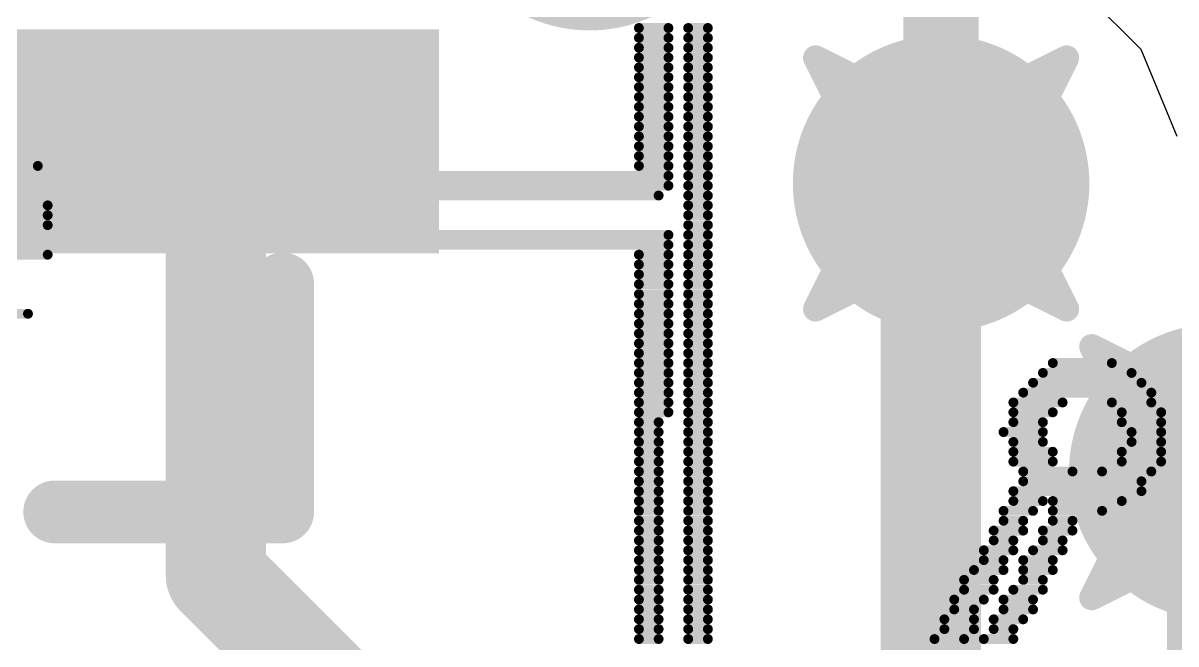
# Model space of a CAD drawing. Header units: inches. Extents: x -8 to 384, y -12 to 64.
# Drawn here: x 12.392 to 14.725, y 3.285 to 4.541 of the extents above; entities that cross this region are included whole.
import ezdxf

# ---------------------------------------------------------------- set-up
doc = ezdxf.new("R2010")
doc.units = ezdxf.units.IN
for name, color, linetype in [('Board_outline', 216, 'Continuous'), ('Bottom Layer', 5, 'Continuous'), ('Bottom Overlay', 54, 'Continuous'), ('Drill Drawing', 1, 'Continuous'), ('Top Layer', 1, 'Continuous'), ('Top Overlay', 2, 'Continuous'), ('Top Paste', 8, 'Continuous'), ('Top Solder', 216, 'Continuous'), ('Via Holes', 16, 'Continuous')]:
    doc.layers.add(name, color=color, linetype=linetype)

# ---------------------------------------------------------------- blocks, each defined once
blk = doc.blocks.new('QFN64_45')
at = {"layer": 'Top Layer'}
blk.add_hatch(color=1, dxfattribs=at).paths.add_polyline_path([(4.05, -3.625), (4.75, -3.625), (4.75, -3.875), (4.05, -3.875)])
at = {"layer": 'Top Paste'}
blk.add_hatch(color=8, dxfattribs=at).paths.add_polyline_path([(4.05, -3.625), (4.75, -3.625), (4.75, -3.875), (4.05, -3.875)])
at = {"layer": 'Top Solder'}
blk.add_hatch(color=216, dxfattribs=at).paths.add_polyline_path([(3.9484, -3.5234), (4.8516, -3.5234), (4.8516, -3.9766), (3.9484, -3.9766)])
at = {"layer": 'Top Overlay', "const_width": 0.127}
for points in [[(4.535, -4.5), (4.535, -4.0386)], [(4.0736, -4.5), (4.535, -4.5)]]:
    blk.add_lwpolyline(points, dxfattribs=at)
at = {"layer": 'Top Overlay', "const_width": 0.0635}
for points in [[(4.5033, -4.0386, 1), (4.5668, -4.0386, 1)], [(4.0419, -4.5, 1), (4.1054, -4.5, 1)], [(4.5033, -4.5, 1), (4.5668, -4.5, 1)], [(4.5033, -4.5, 1), (4.5668, -4.5, 1)]]:
    blk.add_lwpolyline(points, format="xyb", close=True, dxfattribs=at)

msp = doc.modelspace()

# ---------------------------------------------------------------- hatches: boundary and pattern name
at = {"layer": 'Bottom Layer'}
h = msp.add_hatch(color=5, dxfattribs=at)
edge = h.paths.add_edge_path()
edge.add_arc((13.5382, 4.826), 0.3, 0, 360)
h = msp.add_hatch(color=5, dxfattribs=at)
edge = h.paths.add_edge_path()
edge.add_arc((14.2494, 4.2164), 0.3, 0, 360)
h = msp.add_hatch(color=5, dxfattribs=at)
edge = h.paths.add_edge_path()
edge.add_arc((14.8082, 3.6322), 0.3, 0, 360)
at = {"layer": 'Top Layer'}
h = msp.add_hatch(color=1, dxfattribs=at)
edge = h.paths.add_edge_path()
edge.add_arc((13.5382, 4.826), 0.3, 0, 360)
h = msp.add_hatch(color=1, dxfattribs=at)
edge = h.paths.add_edge_path()
edge.add_arc((14.2494, 4.2164), 0.3, 0, 360)
h = msp.add_hatch(color=1, dxfattribs=at)
edge = h.paths.add_edge_path()
edge.add_arc((14.8082, 3.6322), 0.3, 0, 360)
at = {"layer": 'Via Holes'}
h = msp.add_hatch(color=7, dxfattribs=at)
edge = h.paths.add_edge_path()
edge.add_arc((14.2494, 4.2164), 0.15, 0, 360)
h = msp.add_hatch(color=7, dxfattribs=at)
edge = h.paths.add_edge_path()
edge.add_arc((14.8082, 3.6322), 0.15, 0, 360)

# ---------------------------------------------------------------- linework, layer by layer
at = {"layer": 'Board_outline', "const_width": 0.254}
msp.add_lwpolyline([(37.5368, 13.3604, 1), (-7.4632, 13.3604, 1)], format="xyb", close=True, dxfattribs=at)
at = {"layer": 'Bottom Layer', "const_width": 0.1524}
msp.add_lwpolyline([(14.2494, 4.2164), (14.2494, 4.8808)], dxfattribs=at)
at = {"layer": 'Bottom Layer', "const_width": 0.0762}
msp.add_lwpolyline([(14.2113, 4.2164, 1), (14.2875, 4.2164, 1)], format="xyb", close=True, dxfattribs=at)
at = {"layer": 'Bottom Overlay', "const_width": 0.0199}
for points in [[(13.6379, 4.5309), (13.6977, 4.5309)], [(13.7376, 4.5309), (13.7775, 4.5309)], [(13.6379, 4.511), (13.6977, 4.511)], [(13.7376, 4.511), (13.7775, 4.511)], [(13.6379, 4.491), (13.6977, 4.491)], [(13.6379, 4.4711), (13.6977, 4.4711)], [(13.7376, 4.491), (13.7775, 4.491)], [(13.7376, 4.4711), (13.7775, 4.4711)], [(13.6379, 4.4512), (13.6977, 4.4512)], [(13.7376, 4.4512), (13.7775, 4.4512)], [(13.6379, 4.4312), (13.6977, 4.4312)], [(13.7376, 4.4312), (13.7775, 4.4312)], [(13.6379, 4.4113), (13.6977, 4.4113)], [(13.7376, 4.4113), (13.7775, 4.4113)], [(13.6379, 4.3913), (13.6977, 4.3913)], [(13.7376, 4.3913), (13.7775, 4.3913)], [(13.6379, 4.3714), (13.6977, 4.3714)], [(13.7376, 4.3714), (13.7775, 4.3714)], [(13.6379, 4.3515), (13.6977, 4.3515)], [(13.6379, 4.3315), (13.6977, 4.3315)], [(13.7376, 4.3515), (13.7775, 4.3515)], [(13.7376, 4.3315), (13.7775, 4.3315)], [(13.6379, 4.3116), (13.6977, 4.3116)], [(13.7376, 4.3116), (13.7775, 4.3116)], [(13.6379, 4.2916), (13.6977, 4.2916)], [(13.7376, 4.2916), (13.7775, 4.2916)], [(13.6379, 4.2717), (13.6977, 4.2717)], [(13.7376, 4.2717), (13.7775, 4.2717)], [(12.3817, 4.2518), (12.4215, 4.2518)], [(13.6379, 4.2518), (13.6977, 4.2518)], [(13.7376, 4.2518), (13.7775, 4.2518)], [(12.3418, 4.2318), (13.6977, 4.2318)], [(13.7376, 4.2318), (13.7775, 4.2318)], [(12.3418, 4.2119), (13.6977, 4.2119)], [(12.3418, 4.1919), (13.6778, 4.1919)], [(13.7376, 4.2119), (13.7775, 4.2119)], [(13.7376, 4.1919), (13.7775, 4.1919)], [(12.3418, 4.172), (12.4415, 4.172)], [(13.7376, 4.172), (13.7775, 4.172)], [(12.3617, 4.1521), (12.4415, 4.1521)], [(13.7376, 4.1521), (13.7775, 4.1521)], [(12.3617, 4.1321), (12.4415, 4.1321)], [(13.7376, 4.1321), (13.7775, 4.1321)], [(12.3418, 4.1122), (13.6977, 4.1122)], [(13.7376, 4.1122), (13.7775, 4.1122)], [(12.3418, 4.0922), (13.6977, 4.0922)], [(13.7376, 4.0922), (13.7775, 4.0922)], [(12.3617, 4.0723), (12.4415, 4.0723)], [(13.6379, 4.0723), (13.6977, 4.0723)], [(13.6379, 4.0524), (13.6977, 4.0524)], [(13.7376, 4.0723), (13.7775, 4.0723)], [(13.7376, 4.0524), (13.7775, 4.0524)], [(13.6379, 4.0324), (13.6977, 4.0324)], [(13.7376, 4.0324), (13.7775, 4.0324)], [(13.6379, 4.0125), (13.6977, 4.0125)], [(13.7376, 4.0125), (13.7775, 4.0125)], [(13.6379, 3.9925), (13.6977, 3.9925)], [(13.7376, 3.9925), (13.7775, 3.9925)], [(13.6379, 3.9726), (13.6977, 3.9726)], [(13.7376, 3.9726), (13.7775, 3.9726)], [(12.282, 3.9527), (12.4016, 3.9527)], [(13.6379, 3.9527), (13.6977, 3.9527)], [(13.7376, 3.9527), (13.7775, 3.9527)], [(13.6379, 3.9327), (13.6977, 3.9327)], [(13.6379, 3.9128), (13.6977, 3.9128)], [(13.7376, 3.9327), (13.7775, 3.9327)], [(13.7376, 3.9128), (13.7775, 3.9128)], [(13.6379, 3.8928), (13.6977, 3.8928)], [(13.7376, 3.8928), (13.7775, 3.8928)], [(13.6379, 3.8729), (13.6977, 3.8729)], [(13.7376, 3.8729), (13.7775, 3.8729)], [(13.6379, 3.853), (13.6977, 3.853)], [(13.7376, 3.853), (13.7775, 3.853)], [(14.4754, 3.853), (14.595, 3.853)], [(13.6379, 3.833), (13.6977, 3.833)], [(13.7376, 3.833), (13.7775, 3.833)], [(14.4554, 3.833), (14.6349, 3.833)], [(13.6379, 3.8131), (13.6977, 3.8131)], [(13.6379, 3.7931), (13.6977, 3.7931)], [(13.7376, 3.8131), (13.7775, 3.8131)], [(13.7376, 3.7931), (13.7775, 3.7931)], [(14.4156, 3.7931), (14.6748, 3.7931)], [(14.4355, 3.8131), (14.6548, 3.8131)], [(13.6379, 3.7732), (13.6977, 3.7732)], [(13.7376, 3.7732), (13.7775, 3.7732)], [(14.3956, 3.7732), (14.4953, 3.7732)], [(14.595, 3.7732), (14.6748, 3.7732)], [(13.6379, 3.7533), (13.6977, 3.7533)], [(13.7376, 3.7533), (13.7775, 3.7533)], [(14.3956, 3.7533), (14.4754, 3.7533)], [(14.615, 3.7533), (14.6947, 3.7533)], [(13.6379, 3.7333), (13.6778, 3.7333)], [(13.7376, 3.7333), (13.7775, 3.7333)], [(14.3956, 3.7333), (14.4554, 3.7333)], [(14.615, 3.7333), (14.6947, 3.7333)], [(13.6379, 3.7134), (13.6778, 3.7134)], [(13.7376, 3.7134), (13.7775, 3.7134)], [(14.3757, 3.7134), (14.4554, 3.7134)], [(14.6349, 3.7134), (14.6947, 3.7134)], [(13.6379, 3.6934), (13.6778, 3.6934)], [(13.7376, 3.6934), (13.7775, 3.6934)], [(14.3956, 3.6934), (14.4554, 3.6934)], [(14.6349, 3.6934), (14.6947, 3.6934)], [(13.6379, 3.6735), (13.6778, 3.6735)], [(13.6379, 3.6536), (13.6778, 3.6536)], [(13.7376, 3.6735), (13.7775, 3.6735)], [(13.7376, 3.6536), (13.7775, 3.6536)], [(14.3956, 3.6735), (14.4754, 3.6735)], [(14.3956, 3.6536), (14.4754, 3.6536)], [(14.615, 3.6735), (14.6947, 3.6735)], [(14.615, 3.6536), (14.6947, 3.6536)], [(13.6379, 3.6336), (13.6778, 3.6336)], [(13.7376, 3.6336), (13.7775, 3.6336)], [(14.4156, 3.6336), (14.5153, 3.6336)], [(14.5751, 3.6336), (14.6748, 3.6336)], [(13.6379, 3.6137), (13.6778, 3.6137)], [(13.7376, 3.6137), (13.7775, 3.6137)], [(14.4156, 3.6137), (14.6548, 3.6137)], [(13.6379, 3.5937), (13.6778, 3.5937)], [(13.7376, 3.5937), (13.7775, 3.5937)], [(14.3956, 3.5937), (14.6548, 3.5937)], [(13.6379, 3.5738), (13.6778, 3.5738)], [(13.7376, 3.5738), (13.7775, 3.5738)], [(14.3956, 3.5738), (14.4554, 3.5738)], [(14.4754, 3.5738), (14.615, 3.5738)], [(13.6379, 3.5539), (13.6778, 3.5539)], [(13.7376, 3.5539), (13.7775, 3.5539)], [(14.3757, 3.5539), (14.4355, 3.5539)], [(14.4754, 3.5539), (14.5751, 3.5539)], [(13.6379, 3.5339), (13.6778, 3.5339)], [(13.6379, 3.514), (13.6778, 3.514)], [(13.7376, 3.5339), (13.7775, 3.5339)], [(13.7376, 3.514), (13.7775, 3.514)], [(14.3557, 3.514), (14.4156, 3.514)], [(14.3757, 3.5339), (14.4156, 3.5339)], [(14.4554, 3.514), (14.5153, 3.514)], [(14.4754, 3.5339), (14.5153, 3.5339)], [(13.6379, 3.494), (13.6778, 3.494)], [(13.7376, 3.494), (13.7775, 3.494)], [(14.3557, 3.494), (14.3956, 3.494)], [(14.4554, 3.494), (14.4953, 3.494)], [(13.6379, 3.4741), (13.6778, 3.4741)], [(13.7376, 3.4741), (13.7775, 3.4741)], [(14.3358, 3.4741), (14.3956, 3.4741)], [(14.4355, 3.4741), (14.4953, 3.4741)], [(13.6379, 3.4542), (13.6778, 3.4542)], [(13.7376, 3.4542), (13.7775, 3.4542)], [(14.3358, 3.4542), (14.3757, 3.4542)], [(14.4156, 3.4542), (14.4754, 3.4542)], [(13.6379, 3.4342), (13.6778, 3.4342)], [(13.7376, 3.4342), (13.7775, 3.4342)], [(14.3159, 3.4342), (14.3757, 3.4342)], [(14.4156, 3.4342), (14.4754, 3.4342)], [(13.6379, 3.4143), (13.6778, 3.4143)], [(13.7376, 3.4143), (13.7775, 3.4143)], [(14.2959, 3.4143), (14.3557, 3.4143)], [(14.4156, 3.4143), (14.4554, 3.4143)], [(13.6379, 3.3943), (13.6778, 3.3943)], [(13.6379, 3.3744), (13.6778, 3.3744)], [(13.7376, 3.3943), (13.7775, 3.3943)], [(13.7376, 3.3744), (13.7775, 3.3744)], [(14.276, 3.3744), (14.3358, 3.3744)], [(14.2959, 3.3943), (14.3557, 3.3943)], [(14.3757, 3.3744), (14.4355, 3.3744)], [(14.3956, 3.3943), (14.4554, 3.3943)], [(13.6379, 3.3545), (13.6778, 3.3545)], [(13.7376, 3.3545), (13.7775, 3.3545)], [(14.276, 3.3545), (14.3159, 3.3545)], [(14.3757, 3.3545), (14.4355, 3.3545)], [(13.6379, 3.3345), (13.6778, 3.3345)], [(13.7376, 3.3345), (13.7775, 3.3345)], [(14.256, 3.3345), (14.3159, 3.3345)], [(14.3557, 3.3345), (14.4156, 3.3345)], [(13.6379, 3.3146), (13.6778, 3.3146)], [(13.7376, 3.3146), (13.7775, 3.3146)], [(14.256, 3.3146), (14.3159, 3.3146)], [(14.3557, 3.3146), (14.3956, 3.3146)], [(13.6379, 3.2946), (13.6778, 3.2946)], [(13.7376, 3.2946), (13.7775, 3.2946)], [(14.2361, 3.2946), (14.2959, 3.2946)], [(14.3358, 3.2946), (14.3956, 3.2946)]]:
    msp.add_lwpolyline(points, dxfattribs=at)
at = {"layer": 'Bottom Overlay', "const_width": 0.00997}
for points in [[(13.6329, 4.5309, 1), (13.6429, 4.5309, 1)], [(13.6927, 4.5309, 1), (13.7027, 4.5309, 1)], [(13.7326, 4.5309, 1), (13.7426, 4.5309, 1)], [(13.7725, 4.5309, 1), (13.7825, 4.5309, 1)], [(13.6329, 4.511, 1), (13.6429, 4.511, 1)], [(13.6927, 4.511, 1), (13.7027, 4.511, 1)], [(13.7326, 4.511, 1), (13.7426, 4.511, 1)], [(13.7725, 4.511, 1), (13.7825, 4.511, 1)], [(13.6329, 4.491, 1), (13.6429, 4.491, 1)], [(13.6329, 4.4711, 1), (13.6429, 4.4711, 1)], [(13.6927, 4.491, 1), (13.7027, 4.491, 1)], [(13.6927, 4.4711, 1), (13.7027, 4.4711, 1)], [(13.7326, 4.491, 1), (13.7426, 4.491, 1)], [(13.7326, 4.4711, 1), (13.7426, 4.4711, 1)], [(13.7725, 4.491, 1), (13.7825, 4.491, 1)], [(13.7725, 4.4711, 1), (13.7825, 4.4711, 1)], [(13.6329, 4.4512, 1), (13.6429, 4.4512, 1)], [(13.6927, 4.4512, 1), (13.7027, 4.4512, 1)], [(13.7326, 4.4512, 1), (13.7426, 4.4512, 1)], [(13.7725, 4.4512, 1), (13.7825, 4.4512, 1)], [(13.6329, 4.4312, 1), (13.6429, 4.4312, 1)], [(13.6927, 4.4312, 1), (13.7027, 4.4312, 1)], [(13.7326, 4.4312, 1), (13.7426, 4.4312, 1)], [(13.7725, 4.4312, 1), (13.7825, 4.4312, 1)], [(13.6329, 4.4113, 1), (13.6429, 4.4113, 1)], [(13.6927, 4.4113, 1), (13.7027, 4.4113, 1)], [(13.7326, 4.4113, 1), (13.7426, 4.4113, 1)], [(13.7725, 4.4113, 1), (13.7825, 4.4113, 1)], [(13.6329, 4.3913, 1), (13.6429, 4.3913, 1)], [(13.6927, 4.3913, 1), (13.7027, 4.3913, 1)], [(13.7326, 4.3913, 1), (13.7426, 4.3913, 1)], [(13.7725, 4.3913, 1), (13.7825, 4.3913, 1)], [(13.6329, 4.3714, 1), (13.6429, 4.3714, 1)], [(13.6927, 4.3714, 1), (13.7027, 4.3714, 1)], [(13.7326, 4.3714, 1), (13.7426, 4.3714, 1)], [(13.7725, 4.3714, 1), (13.7825, 4.3714, 1)], [(13.6329, 4.3515, 1), (13.6429, 4.3515, 1)], [(13.6329, 4.3315, 1), (13.6429, 4.3315, 1)], [(13.6927, 4.3515, 1), (13.7027, 4.3515, 1)], [(13.6927, 4.3315, 1), (13.7027, 4.3315, 1)], [(13.7326, 4.3515, 1), (13.7426, 4.3515, 1)], [(13.7326, 4.3315, 1), (13.7426, 4.3315, 1)], [(13.7725, 4.3515, 1), (13.7825, 4.3515, 1)], [(13.7725, 4.3315, 1), (13.7825, 4.3315, 1)], [(13.6329, 4.3116, 1), (13.6429, 4.3116, 1)], [(13.6927, 4.3116, 1), (13.7027, 4.3116, 1)], [(13.7326, 4.3116, 1), (13.7426, 4.3116, 1)], [(13.7725, 4.3116, 1), (13.7825, 4.3116, 1)], [(13.6329, 4.2916, 1), (13.6429, 4.2916, 1)], [(13.6927, 4.2916, 1), (13.7027, 4.2916, 1)], [(13.7326, 4.2916, 1), (13.7426, 4.2916, 1)], [(13.7725, 4.2916, 1), (13.7825, 4.2916, 1)], [(13.6329, 4.2717, 1), (13.6429, 4.2717, 1)], [(13.6927, 4.2717, 1), (13.7027, 4.2717, 1)], [(13.7326, 4.2717, 1), (13.7426, 4.2717, 1)], [(13.7725, 4.2717, 1), (13.7825, 4.2717, 1)], [(12.4166, 4.2518, 1), (12.4265, 4.2518, 1)], [(13.6329, 4.2518, 1), (13.6429, 4.2518, 1)], [(13.6927, 4.2518, 1), (13.7027, 4.2518, 1)], [(13.7326, 4.2518, 1), (13.7426, 4.2518, 1)], [(13.7725, 4.2518, 1), (13.7825, 4.2518, 1)], [(13.6927, 4.2318, 1), (13.7027, 4.2318, 1)], [(13.7326, 4.2318, 1), (13.7426, 4.2318, 1)], [(13.7725, 4.2318, 1), (13.7825, 4.2318, 1)], [(13.6728, 4.1919, 1), (13.6828, 4.1919, 1)], [(13.6927, 4.2119, 1), (13.7027, 4.2119, 1)], [(13.7326, 4.2119, 1), (13.7426, 4.2119, 1)], [(13.7326, 4.1919, 1), (13.7426, 4.1919, 1)], [(13.7725, 4.2119, 1), (13.7825, 4.2119, 1)], [(13.7725, 4.1919, 1), (13.7825, 4.1919, 1)], [(12.4365, 4.172, 1), (12.4465, 4.172, 1)], [(13.7326, 4.172, 1), (13.7426, 4.172, 1)], [(13.7725, 4.172, 1), (13.7825, 4.172, 1)], [(12.4365, 4.1521, 1), (12.4465, 4.1521, 1)], [(13.7326, 4.1521, 1), (13.7426, 4.1521, 1)], [(13.7725, 4.1521, 1), (13.7825, 4.1521, 1)], [(12.4365, 4.1321, 1), (12.4465, 4.1321, 1)], [(13.7326, 4.1321, 1), (13.7426, 4.1321, 1)], [(13.7725, 4.1321, 1), (13.7825, 4.1321, 1)], [(13.6927, 4.1122, 1), (13.7027, 4.1122, 1)], [(13.7326, 4.1122, 1), (13.7426, 4.1122, 1)], [(13.7725, 4.1122, 1), (13.7825, 4.1122, 1)], [(13.6927, 4.0922, 1), (13.7027, 4.0922, 1)], [(13.7326, 4.0922, 1), (13.7426, 4.0922, 1)], [(13.7725, 4.0922, 1), (13.7825, 4.0922, 1)], [(12.4365, 4.0723, 1), (12.4465, 4.0723, 1)], [(13.6329, 4.0723, 1), (13.6429, 4.0723, 1)], [(13.6329, 4.0524, 1), (13.6429, 4.0524, 1)], [(13.6927, 4.0723, 1), (13.7027, 4.0723, 1)], [(13.6927, 4.0524, 1), (13.7027, 4.0524, 1)], [(13.7326, 4.0723, 1), (13.7426, 4.0723, 1)], [(13.7326, 4.0524, 1), (13.7426, 4.0524, 1)], [(13.7725, 4.0723, 1), (13.7825, 4.0723, 1)], [(13.7725, 4.0524, 1), (13.7825, 4.0524, 1)], [(13.6329, 4.0324, 1), (13.6429, 4.0324, 1)], [(13.6927, 4.0324, 1), (13.7027, 4.0324, 1)], [(13.7326, 4.0324, 1), (13.7426, 4.0324, 1)], [(13.7725, 4.0324, 1), (13.7825, 4.0324, 1)], [(13.6329, 4.0125, 1), (13.6429, 4.0125, 1)], [(13.6927, 4.0125, 1), (13.7027, 4.0125, 1)], [(13.7326, 4.0125, 1), (13.7426, 4.0125, 1)], [(13.7725, 4.0125, 1), (13.7825, 4.0125, 1)], [(13.6329, 3.9925, 1), (13.6429, 3.9925, 1)], [(13.6927, 3.9925, 1), (13.7027, 3.9925, 1)], [(13.7326, 3.9925, 1), (13.7426, 3.9925, 1)], [(13.7725, 3.9925, 1), (13.7825, 3.9925, 1)], [(13.6329, 3.9726, 1), (13.6429, 3.9726, 1)], [(13.6927, 3.9726, 1), (13.7027, 3.9726, 1)], [(13.7326, 3.9726, 1), (13.7426, 3.9726, 1)], [(13.7725, 3.9726, 1), (13.7825, 3.9726, 1)], [(12.3966, 3.9527, 1), (12.4066, 3.9527, 1)], [(13.6329, 3.9527, 1), (13.6429, 3.9527, 1)], [(13.6927, 3.9527, 1), (13.7027, 3.9527, 1)], [(13.7326, 3.9527, 1), (13.7426, 3.9527, 1)], [(13.7725, 3.9527, 1), (13.7825, 3.9527, 1)], [(13.6329, 3.9327, 1), (13.6429, 3.9327, 1)], [(13.6329, 3.9128, 1), (13.6429, 3.9128, 1)], [(13.6927, 3.9327, 1), (13.7027, 3.9327, 1)], [(13.6927, 3.9128, 1), (13.7027, 3.9128, 1)], [(13.7326, 3.9327, 1), (13.7426, 3.9327, 1)], [(13.7326, 3.9128, 1), (13.7426, 3.9128, 1)], [(13.7725, 3.9327, 1), (13.7825, 3.9327, 1)], [(13.7725, 3.9128, 1), (13.7825, 3.9128, 1)], [(13.6329, 3.8928, 1), (13.6429, 3.8928, 1)], [(13.6927, 3.8928, 1), (13.7027, 3.8928, 1)], [(13.7326, 3.8928, 1), (13.7426, 3.8928, 1)], [(13.7725, 3.8928, 1), (13.7825, 3.8928, 1)], [(13.6329, 3.8729, 1), (13.6429, 3.8729, 1)], [(13.6927, 3.8729, 1), (13.7027, 3.8729, 1)], [(13.7326, 3.8729, 1), (13.7426, 3.8729, 1)], [(13.7725, 3.8729, 1), (13.7825, 3.8729, 1)], [(13.6329, 3.853, 1), (13.6429, 3.853, 1)], [(13.6927, 3.853, 1), (13.7027, 3.853, 1)], [(13.7326, 3.853, 1), (13.7426, 3.853, 1)], [(13.7725, 3.853, 1), (13.7825, 3.853, 1)], [(14.4704, 3.853, 1), (14.4804, 3.853, 1)], [(14.59, 3.853, 1), (14.6, 3.853, 1)], [(13.6329, 3.833, 1), (13.6429, 3.833, 1)], [(13.6927, 3.833, 1), (13.7027, 3.833, 1)], [(13.7326, 3.833, 1), (13.7426, 3.833, 1)], [(13.7725, 3.833, 1), (13.7825, 3.833, 1)], [(14.4505, 3.833, 1), (14.4604, 3.833, 1)], [(14.6299, 3.833, 1), (14.6399, 3.833, 1)], [(13.6329, 3.8131, 1), (13.6429, 3.8131, 1)], [(13.6329, 3.7931, 1), (13.6429, 3.7931, 1)], [(13.6927, 3.8131, 1), (13.7027, 3.8131, 1)], [(13.6927, 3.7931, 1), (13.7027, 3.7931, 1)], [(13.7326, 3.8131, 1), (13.7426, 3.8131, 1)], [(13.7326, 3.7931, 1), (13.7426, 3.7931, 1)], [(13.7725, 3.8131, 1), (13.7825, 3.8131, 1)], [(13.7725, 3.7931, 1), (13.7825, 3.7931, 1)], [(14.4106, 3.7931, 1), (14.4206, 3.7931, 1)], [(14.4305, 3.8131, 1), (14.4405, 3.8131, 1)], [(14.6499, 3.8131, 1), (14.6598, 3.8131, 1)], [(14.6698, 3.7931, 1), (14.6798, 3.7931, 1)], [(13.6329, 3.7732, 1), (13.6429, 3.7732, 1)], [(13.6927, 3.7732, 1), (13.7027, 3.7732, 1)], [(13.7326, 3.7732, 1), (13.7426, 3.7732, 1)], [(13.7725, 3.7732, 1), (13.7825, 3.7732, 1)], [(14.3906, 3.7732, 1), (14.4006, 3.7732, 1)], [(14.4903, 3.7732, 1), (14.5003, 3.7732, 1)], [(14.59, 3.7732, 1), (14.6, 3.7732, 1)], [(14.6698, 3.7732, 1), (14.6798, 3.7732, 1)], [(13.6329, 3.7533, 1), (13.6429, 3.7533, 1)], [(13.6927, 3.7533, 1), (13.7027, 3.7533, 1)], [(13.7326, 3.7533, 1), (13.7426, 3.7533, 1)], [(13.7725, 3.7533, 1), (13.7825, 3.7533, 1)], [(14.3906, 3.7533, 1), (14.4006, 3.7533, 1)], [(14.4704, 3.7533, 1), (14.4804, 3.7533, 1)], [(14.61, 3.7533, 1), (14.62, 3.7533, 1)], [(14.6897, 3.7533, 1), (14.6997, 3.7533, 1)], [(13.6329, 3.7333, 1), (13.6429, 3.7333, 1)], [(13.6728, 3.7333, 1), (13.6828, 3.7333, 1)], [(13.7326, 3.7333, 1), (13.7426, 3.7333, 1)], [(13.7725, 3.7333, 1), (13.7825, 3.7333, 1)], [(14.3906, 3.7333, 1), (14.4006, 3.7333, 1)], [(14.4505, 3.7333, 1), (14.4604, 3.7333, 1)], [(14.61, 3.7333, 1), (14.62, 3.7333, 1)], [(14.6897, 3.7333, 1), (14.6997, 3.7333, 1)], [(13.6329, 3.7134, 1), (13.6429, 3.7134, 1)], [(13.6728, 3.7134, 1), (13.6828, 3.7134, 1)], [(13.7326, 3.7134, 1), (13.7426, 3.7134, 1)], [(13.7725, 3.7134, 1), (13.7825, 3.7134, 1)], [(14.3707, 3.7134, 1), (14.3807, 3.7134, 1)], [(14.4505, 3.7134, 1), (14.4604, 3.7134, 1)], [(14.6299, 3.7134, 1), (14.6399, 3.7134, 1)], [(14.6897, 3.7134, 1), (14.6997, 3.7134, 1)], [(13.6329, 3.6934, 1), (13.6429, 3.6934, 1)], [(13.6728, 3.6934, 1), (13.6828, 3.6934, 1)], [(13.7326, 3.6934, 1), (13.7426, 3.6934, 1)], [(13.7725, 3.6934, 1), (13.7825, 3.6934, 1)], [(14.3906, 3.6934, 1), (14.4006, 3.6934, 1)], [(14.4505, 3.6934, 1), (14.4604, 3.6934, 1)], [(14.6299, 3.6934, 1), (14.6399, 3.6934, 1)], [(14.6897, 3.6934, 1), (14.6997, 3.6934, 1)], [(13.6329, 3.6735, 1), (13.6429, 3.6735, 1)], [(13.6329, 3.6536, 1), (13.6429, 3.6536, 1)], [(13.6728, 3.6735, 1), (13.6828, 3.6735, 1)], [(13.6728, 3.6536, 1), (13.6828, 3.6536, 1)], [(13.7326, 3.6735, 1), (13.7426, 3.6735, 1)], [(13.7326, 3.6536, 1), (13.7426, 3.6536, 1)], [(13.7725, 3.6735, 1), (13.7825, 3.6735, 1)], [(13.7725, 3.6536, 1), (13.7825, 3.6536, 1)], [(14.3906, 3.6735, 1), (14.4006, 3.6735, 1)], [(14.3906, 3.6536, 1), (14.4006, 3.6536, 1)], [(14.4704, 3.6735, 1), (14.4804, 3.6735, 1)], [(14.4704, 3.6536, 1), (14.4804, 3.6536, 1)], [(14.61, 3.6735, 1), (14.62, 3.6735, 1)], [(14.61, 3.6536, 1), (14.62, 3.6536, 1)], [(14.6897, 3.6735, 1), (14.6997, 3.6735, 1)], [(14.6897, 3.6536, 1), (14.6997, 3.6536, 1)], [(13.6329, 3.6336, 1), (13.6429, 3.6336, 1)], [(13.6728, 3.6336, 1), (13.6828, 3.6336, 1)], [(13.7326, 3.6336, 1), (13.7426, 3.6336, 1)], [(13.7725, 3.6336, 1), (13.7825, 3.6336, 1)], [(14.4106, 3.6336, 1), (14.4206, 3.6336, 1)], [(14.5103, 3.6336, 1), (14.5203, 3.6336, 1)], [(14.5701, 3.6336, 1), (14.5801, 3.6336, 1)], [(14.6698, 3.6336, 1), (14.6798, 3.6336, 1)], [(13.6329, 3.6137, 1), (13.6429, 3.6137, 1)], [(13.6728, 3.6137, 1), (13.6828, 3.6137, 1)], [(13.7326, 3.6137, 1), (13.7426, 3.6137, 1)], [(13.7725, 3.6137, 1), (13.7825, 3.6137, 1)], [(14.4106, 3.6137, 1), (14.4206, 3.6137, 1)], [(14.6499, 3.6137, 1), (14.6598, 3.6137, 1)], [(13.6329, 3.5937, 1), (13.6429, 3.5937, 1)], [(13.6728, 3.5937, 1), (13.6828, 3.5937, 1)], [(13.7326, 3.5937, 1), (13.7426, 3.5937, 1)], [(13.7725, 3.5937, 1), (13.7825, 3.5937, 1)], [(14.3906, 3.5937, 1), (14.4006, 3.5937, 1)], [(14.6499, 3.5937, 1), (14.6598, 3.5937, 1)], [(13.6329, 3.5738, 1), (13.6429, 3.5738, 1)], [(13.6728, 3.5738, 1), (13.6828, 3.5738, 1)], [(13.7326, 3.5738, 1), (13.7426, 3.5738, 1)], [(13.7725, 3.5738, 1), (13.7825, 3.5738, 1)], [(14.3906, 3.5738, 1), (14.4006, 3.5738, 1)], [(14.4505, 3.5738, 1), (14.4604, 3.5738, 1)], [(14.4704, 3.5738, 1), (14.4804, 3.5738, 1)], [(14.61, 3.5738, 1), (14.62, 3.5738, 1)], [(13.6329, 3.5539, 1), (13.6429, 3.5539, 1)], [(13.6728, 3.5539, 1), (13.6828, 3.5539, 1)], [(13.7326, 3.5539, 1), (13.7426, 3.5539, 1)], [(13.7725, 3.5539, 1), (13.7825, 3.5539, 1)], [(14.3707, 3.5539, 1), (14.3807, 3.5539, 1)], [(14.4305, 3.5539, 1), (14.4405, 3.5539, 1)], [(14.4704, 3.5539, 1), (14.4804, 3.5539, 1)], [(14.5701, 3.5539, 1), (14.5801, 3.5539, 1)], [(13.6329, 3.5339, 1), (13.6429, 3.5339, 1)], [(13.6329, 3.514, 1), (13.6429, 3.514, 1)], [(13.6728, 3.5339, 1), (13.6828, 3.5339, 1)], [(13.6728, 3.514, 1), (13.6828, 3.514, 1)], [(13.7326, 3.5339, 1), (13.7426, 3.5339, 1)], [(13.7326, 3.514, 1), (13.7426, 3.514, 1)], [(13.7725, 3.5339, 1), (13.7825, 3.5339, 1)], [(13.7725, 3.514, 1), (13.7825, 3.514, 1)], [(14.3508, 3.514, 1), (14.3607, 3.514, 1)], [(14.3707, 3.5339, 1), (14.3807, 3.5339, 1)], [(14.4106, 3.5339, 1), (14.4206, 3.5339, 1)], [(14.4106, 3.514, 1), (14.4206, 3.514, 1)], [(14.4505, 3.514, 1), (14.4604, 3.514, 1)], [(14.4704, 3.5339, 1), (14.4804, 3.5339, 1)], [(14.5103, 3.5339, 1), (14.5203, 3.5339, 1)], [(14.5103, 3.514, 1), (14.5203, 3.514, 1)], [(13.6329, 3.494, 1), (13.6429, 3.494, 1)], [(13.6728, 3.494, 1), (13.6828, 3.494, 1)], [(13.7326, 3.494, 1), (13.7426, 3.494, 1)], [(13.7725, 3.494, 1), (13.7825, 3.494, 1)], [(14.3508, 3.494, 1), (14.3607, 3.494, 1)], [(14.3906, 3.494, 1), (14.4006, 3.494, 1)], [(14.4505, 3.494, 1), (14.4604, 3.494, 1)], [(14.4903, 3.494, 1), (14.5003, 3.494, 1)], [(13.6329, 3.4741, 1), (13.6429, 3.4741, 1)], [(13.6728, 3.4741, 1), (13.6828, 3.4741, 1)], [(13.7326, 3.4741, 1), (13.7426, 3.4741, 1)], [(13.7725, 3.4741, 1), (13.7825, 3.4741, 1)], [(14.3308, 3.4741, 1), (14.3408, 3.4741, 1)], [(14.3906, 3.4741, 1), (14.4006, 3.4741, 1)], [(14.4305, 3.4741, 1), (14.4405, 3.4741, 1)], [(14.4903, 3.4741, 1), (14.5003, 3.4741, 1)], [(13.6329, 3.4542, 1), (13.6429, 3.4542, 1)], [(13.6728, 3.4542, 1), (13.6828, 3.4542, 1)], [(13.7326, 3.4542, 1), (13.7426, 3.4542, 1)], [(13.7725, 3.4542, 1), (13.7825, 3.4542, 1)], [(14.3308, 3.4542, 1), (14.3408, 3.4542, 1)], [(14.3707, 3.4542, 1), (14.3807, 3.4542, 1)], [(14.4106, 3.4542, 1), (14.4206, 3.4542, 1)], [(14.4704, 3.4542, 1), (14.4804, 3.4542, 1)], [(13.6329, 3.4342, 1), (13.6429, 3.4342, 1)], [(13.6728, 3.4342, 1), (13.6828, 3.4342, 1)], [(13.7326, 3.4342, 1), (13.7426, 3.4342, 1)], [(13.7725, 3.4342, 1), (13.7825, 3.4342, 1)], [(14.3109, 3.4342, 1), (14.3209, 3.4342, 1)], [(14.3707, 3.4342, 1), (14.3807, 3.4342, 1)], [(14.4106, 3.4342, 1), (14.4206, 3.4342, 1)], [(14.4704, 3.4342, 1), (14.4804, 3.4342, 1)], [(13.6329, 3.4143, 1), (13.6429, 3.4143, 1)], [(13.6728, 3.4143, 1), (13.6828, 3.4143, 1)], [(13.7326, 3.4143, 1), (13.7426, 3.4143, 1)], [(13.7725, 3.4143, 1), (13.7825, 3.4143, 1)], [(14.2909, 3.4143, 1), (14.3009, 3.4143, 1)], [(14.3508, 3.4143, 1), (14.3607, 3.4143, 1)], [(14.4106, 3.4143, 1), (14.4206, 3.4143, 1)], [(14.4505, 3.4143, 1), (14.4604, 3.4143, 1)], [(13.6329, 3.3943, 1), (13.6429, 3.3943, 1)], [(13.6329, 3.3744, 1), (13.6429, 3.3744, 1)], [(13.6728, 3.3943, 1), (13.6828, 3.3943, 1)], [(13.6728, 3.3744, 1), (13.6828, 3.3744, 1)], [(13.7326, 3.3943, 1), (13.7426, 3.3943, 1)], [(13.7326, 3.3744, 1), (13.7426, 3.3744, 1)], [(13.7725, 3.3943, 1), (13.7825, 3.3943, 1)], [(13.7725, 3.3744, 1), (13.7825, 3.3744, 1)], [(14.271, 3.3744, 1), (14.281, 3.3744, 1)], [(14.2909, 3.3943, 1), (14.3009, 3.3943, 1)], [(14.3308, 3.3744, 1), (14.3408, 3.3744, 1)], [(14.3508, 3.3943, 1), (14.3607, 3.3943, 1)], [(14.3707, 3.3744, 1), (14.3807, 3.3744, 1)], [(14.3906, 3.3943, 1), (14.4006, 3.3943, 1)], [(14.4305, 3.3744, 1), (14.4405, 3.3744, 1)], [(14.4505, 3.3943, 1), (14.4604, 3.3943, 1)], [(13.6329, 3.3545, 1), (13.6429, 3.3545, 1)], [(13.6728, 3.3545, 1), (13.6828, 3.3545, 1)], [(13.7326, 3.3545, 1), (13.7426, 3.3545, 1)], [(13.7725, 3.3545, 1), (13.7825, 3.3545, 1)], [(14.271, 3.3545, 1), (14.281, 3.3545, 1)], [(14.3109, 3.3545, 1), (14.3209, 3.3545, 1)], [(14.3707, 3.3545, 1), (14.3807, 3.3545, 1)], [(14.4305, 3.3545, 1), (14.4405, 3.3545, 1)], [(13.6329, 3.3345, 1), (13.6429, 3.3345, 1)], [(13.6728, 3.3345, 1), (13.6828, 3.3345, 1)], [(13.7326, 3.3345, 1), (13.7426, 3.3345, 1)], [(13.7725, 3.3345, 1), (13.7825, 3.3345, 1)], [(14.2511, 3.3345, 1), (14.261, 3.3345, 1)], [(14.3109, 3.3345, 1), (14.3209, 3.3345, 1)], [(14.3508, 3.3345, 1), (14.3607, 3.3345, 1)], [(14.4106, 3.3345, 1), (14.4206, 3.3345, 1)], [(13.6329, 3.3146, 1), (13.6429, 3.3146, 1)], [(13.6728, 3.3146, 1), (13.6828, 3.3146, 1)], [(13.7326, 3.3146, 1), (13.7426, 3.3146, 1)], [(13.7725, 3.3146, 1), (13.7825, 3.3146, 1)], [(14.2511, 3.3146, 1), (14.261, 3.3146, 1)], [(14.3109, 3.3146, 1), (14.3209, 3.3146, 1)], [(14.3508, 3.3146, 1), (14.3607, 3.3146, 1)], [(14.3906, 3.3146, 1), (14.4006, 3.3146, 1)], [(13.6329, 3.2946, 1), (13.6429, 3.2946, 1)], [(13.6728, 3.2946, 1), (13.6828, 3.2946, 1)], [(13.7326, 3.2946, 1), (13.7426, 3.2946, 1)], [(13.7725, 3.2946, 1), (13.7825, 3.2946, 1)], [(14.2311, 3.2946, 1), (14.2411, 3.2946, 1)], [(14.2909, 3.2946, 1), (14.3009, 3.2946, 1)], [(14.3308, 3.2946, 1), (14.3408, 3.2946, 1)], [(14.3906, 3.2946, 1), (14.4006, 3.2946, 1)]]:
    msp.add_lwpolyline(points, format="xyb", close=True, dxfattribs=at)
at = {"layer": 'Drill Drawing', "const_width": 0.0508}
for points in [[(13.9954, 4.4704), (14.2494, 4.3434)], [(13.9954, 4.4704), (14.1224, 4.2164)], [(14.2494, 4.3434), (14.5034, 4.4704)], [(14.3764, 4.2164), (14.5034, 4.4704)], [(13.9954, 3.9624), (14.1224, 4.2164)], [(14.3764, 4.2164), (14.5034, 3.9624)], [(13.9954, 3.9624), (14.2494, 4.0894)], [(14.2494, 4.0894), (14.5034, 3.9624)], [(14.5542, 3.8862), (14.8082, 3.7592)], [(14.5542, 3.8862), (14.6812, 3.6322)], [(14.5542, 3.3782), (14.6812, 3.6322)], [(14.5542, 3.3782), (14.8082, 3.5052)]]:
    msp.add_lwpolyline(points, dxfattribs=at)
at = {"layer": 'Drill Drawing', "const_width": 0.0254}
for points in [[(13.9827, 4.4704, 1), (14.0081, 4.4704, 1)], [(13.9827, 4.4704, 1), (14.0081, 4.4704, 1)], [(14.4907, 4.4704, 1), (14.5161, 4.4704, 1)], [(14.4907, 4.4704, 1), (14.5161, 4.4704, 1)], [(14.2367, 4.3434, 1), (14.2621, 4.3434, 1)], [(14.2367, 4.3434, 1), (14.2621, 4.3434, 1)], [(14.1097, 4.2164, 1), (14.1351, 4.2164, 1)], [(14.1097, 4.2164, 1), (14.1351, 4.2164, 1)], [(14.3637, 4.2164, 1), (14.3891, 4.2164, 1)], [(14.3637, 4.2164, 1), (14.3891, 4.2164, 1)], [(14.2367, 4.0894, 1), (14.2621, 4.0894, 1)], [(14.2367, 4.0894, 1), (14.2621, 4.0894, 1)], [(13.9827, 3.9624, 1), (14.0081, 3.9624, 1)], [(13.9827, 3.9624, 1), (14.0081, 3.9624, 1)], [(14.4907, 3.9624, 1), (14.5161, 3.9624, 1)], [(14.4907, 3.9624, 1), (14.5161, 3.9624, 1)], [(14.5415, 3.8862, 1), (14.5669, 3.8862, 1)], [(14.5415, 3.8862, 1), (14.5669, 3.8862, 1)], [(14.6685, 3.6322, 1), (14.6939, 3.6322, 1)], [(14.6685, 3.6322, 1), (14.6939, 3.6322, 1)], [(14.5415, 3.3782, 1), (14.5669, 3.3782, 1)], [(14.5415, 3.3782, 1), (14.5669, 3.3782, 1)]]:
    msp.add_lwpolyline(points, format="xyb", close=True, dxfattribs=at)
at = {"layer": 'Top Layer'}
for p, q in [((14.6545, 4.4871), (14.5201, 4.6215)), ((14.7272, 4.3114), (14.6545, 4.4871))]:
    msp.add_line(p, q, dxfattribs=at)
at = {"layer": 'Top Layer', "const_width": 0.2032}
for points in [[(12.782, 3.4232), (12.782, 4.3018)], [(14.2288, 4.1958), (14.2494, 4.2164)], [(14.2288, 2.9616), (14.2288, 4.1958)], [(14.8082, -2.4037), (14.8082, 3.6322)], [(12.782, 3.4232), (13.8176, 2.3876)]]:
    msp.add_lwpolyline(points, dxfattribs=at)
at = {"layer": 'Top Layer', "const_width": 0.1016}
for points in [[(12.7312, 4.3018, 1), (12.8328, 4.3018, 1)], [(14.1986, 4.2164, 1), (14.3002, 4.2164, 1)], [(14.178, 4.1958, 1), (14.2796, 4.1958, 1)], [(14.178, 4.1958, 1), (14.2796, 4.1958, 1)], [(14.7574, 3.6322, 1), (14.859, 3.6322, 1)], [(12.7312, 3.4232, 1), (12.8328, 3.4232, 1)], [(12.7312, 3.4232, 1), (12.8328, 3.4232, 1)]]:
    msp.add_lwpolyline(points, format="xyb", close=True, dxfattribs=at)

# ---------------------------------------------------------------- block references
msp.add_blockref('QFN64_45', (8.382, 8.0518))

doc.saveas('drawing.dxf')
